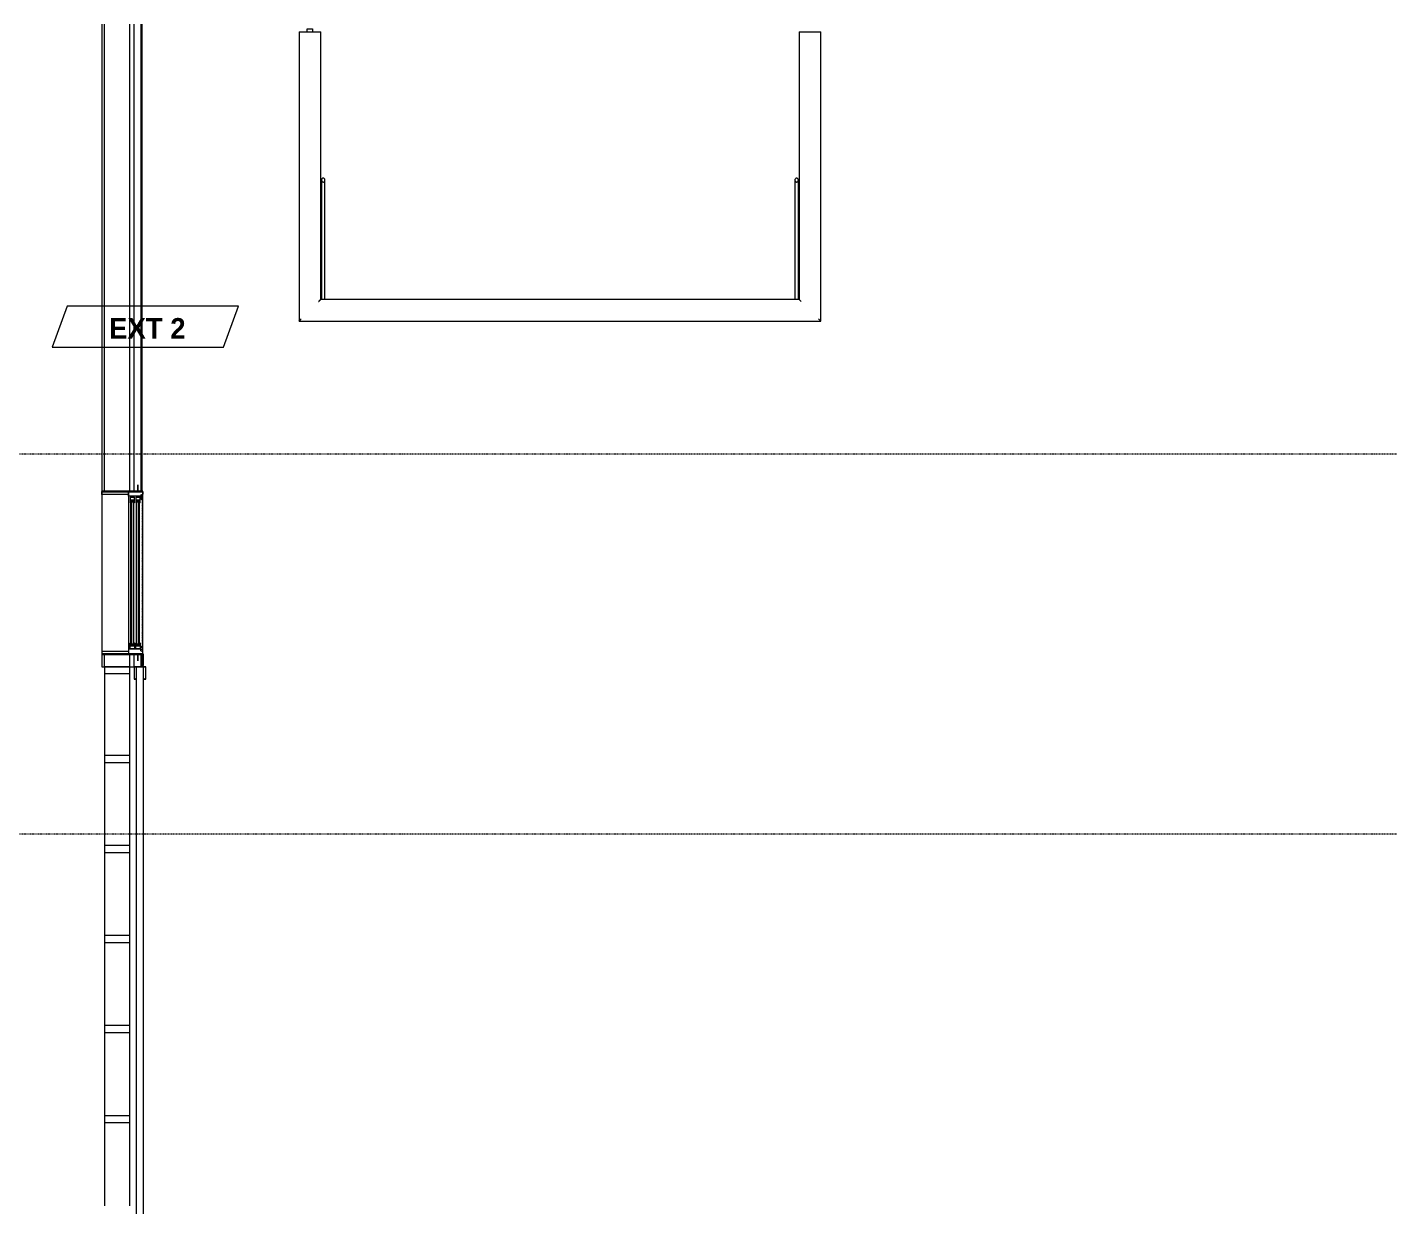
# Model space of a CAD drawing. Header units: inches. Extents: x -4010 to -1872, y 9846 to 12241.
# Drawn here: x -3426.6 to -3128.9, y 10989.2 to 11246.8 of the extents above; entities that cross this region are included whole.
import ezdxf

# ---------------------------------------------------------------- set-up
doc = ezdxf.new("R2010")
doc.units = ezdxf.units.IN
doc.header["$MEASUREMENT"] = 0
doc.linetypes.add('Aligning Line 1_8_', pattern=[0.25, 0.125, -0.125])
doc.linetypes.add('Dash', pattern=[0.25, 0.125, -0.125])
for name, color, linetype, lineweight in [('0-1', 7, 'Continuous', 5), ('0-2', 7, 'Continuous', 9), ('A-DETL-GENF-HDLN-1', 7, 'Dash', 9), ('A-DETL-GENF-HDLN-2', 1, 'Continuous', 18), ('A-FLOR-HRAL-1', 7, 'Continuous', 9), ('A-GLAZ', 151, 'Continuous', 18), ('A-GLAZ-1', 10, 'Continuous', 30), ('A-GLAZ-2', 7, 'Continuous', 9), ('A-GLAZ-CWMG-1', 7, 'Continuous', 9), ('A-WALL-1', 7, 'Continuous', 9), ('A-WALL-2', 250, 'Continuous', 18), ('A-WALL-IDEN', 211, 'Continuous', 9), ('G-ANNO-SYMB-1', 147, 'Aligning Line 1_8_', 9), ('S-BEAM-1', 7, 'Continuous', 9)]:
    doc.layers.add(name, color=color, linetype=linetype, lineweight=lineweight)
doc.styles.add('Century Gothic_B', font='GOTHICB.TTF', dxfattribs={"height": 4.5})

# ---------------------------------------------------------------- blocks, each defined once
blk = doc.blocks.new('Rectangular Mullion - Stud - Vertical-2194501-UNITS PLANS - 3RD FLOOR')
at = {"layer": 'A-GLAZ-CWMG-1'}
for p, q in [((-1.5, 2.75), (-1.5, -2.75)), ((0, 2.75), (-1.5, 2.75)), ((0, -2.75), (0, 2.75)), ((-1.5, -2.75), (0, -2.75))]:
    blk.add_line(p, q, dxfattribs=at)
blk = doc.blocks.new('Rectangular Mullion - Stud - Base_Head-1769174-UNITS PLANS - 3RD FLOOR')
at = {"layer": 'A-GLAZ-CWMG-1'}
for p, q in [((-3409.67, 11086.09), (-3409.67, 11067.91)), ((-3404.17, 11067.91), (-3404.17, 11086.09))]:
    blk.add_line(p, q, dxfattribs=at)
blk = doc.blocks.new('Rectangular Mullion - Stud - Vertical-2194370-UNITS PLANS - 3RD FLOOR')
at = {"layer": 'A-GLAZ-CWMG-1'}
for p, q in [((0, 2.75), (1.5, 2.75)), ((0, -2.75), (0, 2.75)), ((1.5, 2.75), (1.5, -2.75)), ((1.5, -2.75), (0, -2.75))]:
    blk.add_line(p, q, dxfattribs=at)
blk = doc.blocks.new('Window-Double_Hung-Marvin-Essential - ESDH3066 - 3rd floor-3033826-UNITS PLANS - 3RD FLOOR')
at = {"layer": 'A-DETL-GENF-HDLN-1'}
blk.add_line((16.1, 4.47), (-16.5, 4.47), dxfattribs=at)
at = {"layer": 'A-DETL-GENF-HDLN-2'}
for p, q in [((-19.25, 3.48), (-19.25, 3.44)), ((-17.75, 3.48), (-19.25, 3.48)), ((-19.25, 3.44), (-17.9, 3.44)), ((-17.9, 3.44), (-17.9, 3.33)), ((-17.9, 3.33), (-17.75, 3.33)), ((-17.75, 4.53), (-17.16, 4.53)), ((-17.75, 4.53), (-17.75, 1.44)), ((-17.08, 4.12), (-17.16, 4.53)), ((-17.08, 4.12), (-16.19, 4.12)), ((-16.85, 4.5), (-16.85, 4.12)), ((-16.3, 4.5), (-16.85, 4.5)), ((-16.38, 4.02), (-16.72, 4.02)), ((-16.72, 4.02), (-16.72, 1.44)), ((-15.34, 3.94), (-16.56, 3.94)), ((-16.56, 3), (-16.56, 3.94)), ((-16.56, 3), (-15.34, 3)), ((-16.38, 4.12), (-16.38, 4.02)), ((-16.3, 4.26), (-16.3, 4.5)), ((-16.18, 4.26), (-16.3, 4.26)), ((-16.19, 4.22), (-16.1, 4.22)), ((-16.19, 4.12), (-16.19, 4.22)), ((-16.18, 4.47), (-16.1, 4.47)), ((-16.18, 4.47), (-16.18, 4.26)), ((-16.1, 4.22), (-16.1, 4.47)), ((-15.94, 3.12), (-15.94, 3.84)), ((-15.94, 3.84), (-15.28, 3.84)), ((-15.28, 3.12), (-15.94, 3.12)), ((-15.84, 3.13), (-15.84, 3.82)), ((-15.54, 3.26), (-15.54, 3.7)), ((-15.34, 3.94), (-15.28, 3.88)), ((-15.34, 3), (-15.28, 3.06)), ((-15.28, 3.84), (-15.28, 3.88)), ((-15.28, 3.06), (-15.28, 3.12)), ((15.34, 3.94), (15.28, 3.88)), ((15.28, 3.84), (15.28, 3.88)), ((15.94, 3.84), (15.28, 3.84)), ((15.28, 3.06), (15.28, 3.12)), ((15.28, 3.12), (15.94, 3.12)), ((15.34, 3), (15.28, 3.06)), ((15.34, 3.94), (16.56, 3.94)), ((16.56, 3), (15.34, 3)), ((15.54, 3.26), (15.54, 3.7)), ((15.84, 3.13), (15.84, 3.82)), ((15.94, 3.12), (15.94, 3.84)), ((16.18, 4.47), (16.1, 4.47)), ((16.1, 4.22), (16.1, 4.47)), ((16.19, 4.22), (16.1, 4.22)), ((16.18, 4.47), (16.18, 4.26)), ((16.18, 4.26), (16.3, 4.26)), ((16.19, 4.12), (16.19, 4.22)), ((17.08, 4.12), (16.19, 4.12)), ((16.3, 4.26), (16.3, 4.5)), ((16.3, 4.5), (16.85, 4.5)), ((16.38, 4.12), (16.38, 4.02)), ((16.38, 4.02), (16.72, 4.02)), ((16.56, 3), (16.56, 3.94)), ((16.72, 4.02), (16.72, 1.44)), ((16.85, 4.5), (16.85, 4.12)), ((17.08, 4.12), (17.16, 4.53)), ((17.75, 4.53), (17.16, 4.53)), ((17.75, 4.53), (17.75, 1.44)), ((17.75, 3.48), (19.25, 3.48)), ((17.9, 3.33), (17.75, 3.33)), ((17.9, 3.44), (17.9, 3.33)), ((19.25, 3.44), (17.9, 3.44)), ((19.25, 3.48), (19.25, 3.44)), ((-16.72, 1.44), (-17.75, 1.44)), ((-17.13, 1.41), (-17.13, -4.44)), ((-15.34, 2.72), (-16.56, 2.72)), ((-16.56, 1.78), (-16.56, 2.72)), ((-16.56, 1.78), (-15.34, 1.78)), ((-15.94, 1.9), (-15.94, 2.62)), ((-15.94, 2.62), (-15.28, 2.62)), ((-15.28, 1.9), (-15.94, 1.9)), ((-15.84, 1.91), (-15.84, 2.6)), ((-15.54, 2.04), (-15.54, 2.48)), ((-15.34, 2.72), (-15.28, 2.66)), ((-15.34, 1.78), (-15.28, 1.84)), ((-15.28, 2.62), (-15.28, 2.66)), ((-15.28, 1.84), (-15.28, 1.9)), ((15.34, 2.72), (15.28, 2.66)), ((15.28, 2.62), (15.28, 2.66)), ((15.94, 2.62), (15.28, 2.62)), ((15.28, 1.84), (15.28, 1.9)), ((15.28, 1.9), (15.94, 1.9)), ((15.34, 1.78), (15.28, 1.84)), ((15.34, 2.72), (16.56, 2.72)), ((16.56, 1.78), (15.34, 1.78)), ((15.54, 2.04), (15.54, 2.48)), ((15.84, 1.91), (15.84, 2.6)), ((15.94, 1.9), (15.94, 2.62)), ((16.56, 1.78), (16.56, 2.72)), ((16.72, 1.44), (17.75, 1.44)), ((17.12, -4.44), (17.12, 1.41)), ((-17.13, -4.44), (-17.75, -4.44)), ((17.12, -4.44), (17.75, -4.44))]:
    blk.add_line(p, q, dxfattribs=at)
at = {"layer": 'A-GLAZ'}
for p, q in [((15.84, 3.82), (-15.84, 3.82)), ((15.84, 3.7), (-15.84, 3.7)), ((15.84, 3.26), (-15.84, 3.26)), ((15.84, 3.13), (-15.84, 3.13)), ((15.84, 2.6), (-15.84, 2.6)), ((15.84, 2.48), (-15.84, 2.48)), ((15.84, 2.04), (-15.84, 2.04)), ((15.84, 1.91), (-15.84, 1.91))]:
    blk.add_line(p, q, dxfattribs=at)
at = {"layer": 'A-GLAZ-1'}
for p, q in [((-17.75, 4.53), (-17.75, 1.44)), ((17.75, 1.44), (17.75, 4.53)), ((-17.75, 1.41), (-17.75, -4.44)), ((17.75, -4.44), (17.75, 1.41))]:
    blk.add_line(p, q, dxfattribs=at)
at = {"layer": 'A-GLAZ-2'}
for p, q in [((17.75, 4.53), (-17.75, 4.53)), ((20.27, 4.69), (17.75, 4.69)), ((17.75, 4.69), (17.75, 4.53)), ((17.75, 4.44), (20.27, 4.44)), ((20.27, 4.44), (20.27, 4.69)), ((-17.75, 1.44), (17.75, 1.44)), ((-17.75, -4.44), (17.75, -4.44))]:
    blk.add_line(p, q, dxfattribs=at)
blk = doc.blocks.new('Rectangular Mullion - Stud - Base_Head-2194499-UNITS PLANS - 3RD FLOOR')
at = {"layer": 'A-GLAZ-CWMG-1'}
for p, q in [((-3409.67, 11105.49), (-3409.67, 11087.59)), ((-3404.17, 11087.59), (-3404.17, 11105.49))]:
    blk.add_line(p, q, dxfattribs=at)
blk = doc.blocks.new('Rectangular Mullion - Profile_Polycarbonate_Upper and left-2704980-UNITS PLANS - 3RD FLOOR')
at = {"layer": 'A-GLAZ-CWMG-1'}
for p, q in [((-2.75, 1.29), (0, 1.29)), ((-2.75, 0.79), (-2.75, 1.29)), ((-2.5, 0.79), (-2.75, 0.79)), ((-0.06, 1.22), (-2.69, 1.22)), ((-2.69, 1.22), (-2.69, 0.85)), ((-2.69, 0.85), (-2.5, 0.85)), ((-2.5, 0.85), (-2.5, 0.79)), ((-0.06, -1.15), (-0.06, 1.22)), ((0, 1.29), (0, -1.21)), ((-2.75, -1.21), (-2.75, -0.79)), ((-2.75, -0.79), (-2.5, -0.79)), ((0, -1.21), (-2.75, -1.21)), ((-2.5, -0.85), (-2.69, -0.85)), ((-2.69, -0.85), (-2.69, -1.15)), ((-2.69, -1.15), (-0.06, -1.15)), ((-2.5, -0.79), (-2.5, -0.85))]:
    blk.add_line(p, q, dxfattribs=at)
blk = doc.blocks.new('Railing - Baluster_01-2700443-UNITS PLANS - 3RD FLOOR')
at = {"layer": 'A-FLOR-HRAL-1'}
for p, q in [((-0.59, 1.18), (0.59, 1.18)), ((-0.59, 0.59), (-0.59, 1.18)), ((0.59, 1.18), (0.59, 0.59))]:
    blk.add_line(p, q, dxfattribs=at)
blk = doc.blocks.new('Railing - Railing-2700294-UNITS PLANS - 3RD FLOOR')
at = {"layer": 'A-FLOR-HRAL-1'}
for p, q in [((-3367.15, 11245.78), (-3367.15, 11182.53)), ((-3367.15, 11245.78), (-3366.68, 11245.78)), ((-3366.68, 11245.78), (-3362.9, 11245.78)), ((-3362.9, 11245.78), (-3362.42, 11245.78)), ((-3362.42, 11187.25), (-3362.42, 11245.78)), ((-3257.82, 11245.78), (-3257.82, 11187.25)), ((-3257.82, 11245.78), (-3257.35, 11245.78)), ((-3257.35, 11245.78), (-3253.57, 11245.78)), ((-3253.57, 11245.78), (-3253.1, 11245.78)), ((-3253.1, 11182.53), (-3253.1, 11245.78)), ((-3257.82, 11187.25), (-3362.42, 11187.25)), ((-3367.15, 11182.53), (-3253.1, 11182.53))]:
    blk.add_line(p, q, dxfattribs=at)
for points, knots in [([(-3362.9, 11186.78), (-3362.86, 11186.82), (-3362.79, 11186.88), (-3362.72, 11186.96), (-3362.67, 11187.01), (-3362.63, 11187.04), (-3362.6, 11187.08), (-3362.57, 11187.11), (-3362.54, 11187.13), (-3362.52, 11187.16), (-3362.49, 11187.19), (-3362.46, 11187.22), (-3362.43, 11187.24), (-3362.42, 11187.25), (-3362.42, 11187.25)], [0, 0, 0, 0, 0.166667, 0.25, 0.333333, 0.375, 0.416667, 0.5, 0.541667, 0.583333, 0.666667, 0.75, 0.833333, 1, 1, 1, 1]), ([(-3257.35, 11186.78), (-3257.39, 11186.82), (-3257.45, 11186.88), (-3257.53, 11186.96), (-3257.58, 11187.01), (-3257.61, 11187.04), (-3257.65, 11187.08), (-3257.68, 11187.11), (-3257.71, 11187.13), (-3257.73, 11187.16), (-3257.76, 11187.19), (-3257.79, 11187.22), (-3257.82, 11187.24), (-3257.82, 11187.25), (-3257.82, 11187.25)], [0, 0, 0, 0, 0.166667, 0.25, 0.333333, 0.375, 0.416667, 0.5, 0.541667, 0.583333, 0.666667, 0.75, 0.833333, 1, 1, 1, 1]), ([(-3367.15, 11182.53), (-3367.15, 11182.53), (-3367.14, 11182.54), (-3367.11, 11182.56), (-3367.09, 11182.59), (-3367.06, 11182.62), (-3367.03, 11182.64), (-3367, 11182.67), (-3366.96, 11182.71), (-3366.92, 11182.75), (-3366.89, 11182.79), (-3366.85, 11182.83), (-3366.78, 11182.9), (-3366.72, 11182.96), (-3366.68, 11183)], [0, 0, 0, 0, 0.166667, 0.25, 0.333333, 0.416667, 0.458333, 0.5, 0.583333, 0.666667, 0.708333, 0.75, 0.833333, 1, 1, 1, 1]), ([(-3253.1, 11182.53), (-3253.1, 11182.53), (-3253.11, 11182.54), (-3253.13, 11182.56), (-3253.16, 11182.59), (-3253.19, 11182.62), (-3253.22, 11182.64), (-3253.24, 11182.67), (-3253.28, 11182.71), (-3253.33, 11182.75), (-3253.36, 11182.79), (-3253.4, 11182.83), (-3253.47, 11182.9), (-3253.53, 11182.96), (-3253.57, 11183)], [0, 0, 0, 0, 0.166667, 0.25, 0.333333, 0.416667, 0.458333, 0.5, 0.583333, 0.666667, 0.708333, 0.75, 0.833333, 1, 1, 1, 1])]:
    blk.add_open_spline(points, degree=3, knots=knots, dxfattribs=at)
blk.add_blockref('Railing - Baluster_01-2700443-UNITS PLANS - 3RD FLOOR', (-3364.79, 11245.19))
blk = doc.blocks.new('Walls 87 - Walls 1-2572778-UNITS PLANS - 3RD FLOOR')
at = {"layer": 'S-BEAM-1'}
for p, q in [((-3362.24, 11213.35), (-3362.24, 11187.25)), ((-3361.49, 11187.25), (-3361.49, 11213.35))]:
    blk.add_line(p, q, dxfattribs=at)
at = {"layer": 'S-BEAM-1', "flags": 128}
for points in [[(-3361.49, 11213.35), (-3361.5, 11213.45), (-3361.53, 11213.55), (-3361.59, 11213.64), (-3361.65, 11213.71), (-3361.73, 11213.75), (-3361.82, 11213.78), (-3361.91, 11213.78), (-3362, 11213.75), (-3362.08, 11213.71), (-3362.15, 11213.64), (-3362.2, 11213.55), (-3362.23, 11213.45), (-3362.24, 11213.35)], [(-3362.24, 11213.35), (-3362.23, 11213.25), (-3362.2, 11213.15), (-3362.15, 11213.06), (-3362.08, 11212.99), (-3362, 11212.95), (-3361.91, 11212.92), (-3361.82, 11212.92), (-3361.73, 11212.95), (-3361.65, 11212.99), (-3361.59, 11213.06), (-3361.53, 11213.15), (-3361.5, 11213.25), (-3361.49, 11213.35)]]:
    blk.add_lwpolyline(points, dxfattribs=at)
blk = doc.blocks.new('Walls 88 - Walls 1-2572797-UNITS PLANS - 3RD FLOOR')
at = {"layer": 'S-BEAM-1'}
for p, q in [((-3258.75, 11213.35), (-3258.75, 11187.25)), ((-3258, 11187.25), (-3258, 11213.35))]:
    blk.add_line(p, q, dxfattribs=at)
at = {"layer": 'S-BEAM-1', "flags": 128}
for points in [[(-3258, 11213.35), (-3258.01, 11213.45), (-3258.04, 11213.55), (-3258.09, 11213.64), (-3258.16, 11213.71), (-3258.24, 11213.75), (-3258.33, 11213.78), (-3258.42, 11213.78), (-3258.51, 11213.75), (-3258.59, 11213.71), (-3258.65, 11213.64), (-3258.7, 11213.55), (-3258.74, 11213.45), (-3258.75, 11213.35)], [(-3258.75, 11213.35), (-3258.74, 11213.25), (-3258.7, 11213.15), (-3258.65, 11213.06), (-3258.59, 11212.99), (-3258.51, 11212.95), (-3258.42, 11212.92), (-3258.33, 11212.92), (-3258.24, 11212.95), (-3258.16, 11212.99), (-3258.09, 11213.06), (-3258.04, 11213.15), (-3258.01, 11213.25), (-3258, 11213.35)]]:
    blk.add_lwpolyline(points, dxfattribs=at)
blk = doc.blocks.new('CTR - 1st Phase - Shell_rvt-1-UNITS PLANS - 3RD FLOOR')
at = {"layer": 'A-WALL-1'}
for p, q in [((-3410.3, 11247.39), (-3410.3, 11145.26)), ((-3401.42, 11145.26), (-3401.42, 11247.39)), ((-3404.45, 11145.26), (-3404.42, 11145.26)), ((-3410.3, 11109.76), (-3410.3, 11106.99)), ((-3404.42, 11109.76), (-3404.45, 11109.76)), ((-3410.3, 11106.99), (-3401.42, 11106.99)), ((-3401.17, 11106.93), (-3402.75, 11106.93)), ((-3402.75, 11106.93), (-3402.75, 10851.45)), ((-3401.42, 11106.99), (-3401.42, 11107.24)), ((-3401.17, 10851.45), (-3401.17, 11106.93))]:
    blk.add_line(p, q, dxfattribs=at)
at = {"layer": 'A-WALL-2'}
for p, q in [((-3409.67, 11145.26), (-3409.67, 11247.39)), ((-3404.17, 11145.26), (-3404.17, 11247.39)), ((-3403.17, 11145.26), (-3403.17, 11247.39)), ((-3401.67, 11145.26), (-3401.67, 11247.39)), ((-3409.67, 11106.99), (-3409.67, 11109.76)), ((-3404.17, 11106.99), (-3404.17, 11109.76)), ((-3403.17, 11106.99), (-3403.17, 11109.76)), ((-3401.67, 11106.99), (-3401.67, 11109.76))]:
    blk.add_line(p, q, dxfattribs=at)
at = {"layer": '0-2'}
for name, p in [('Railing - Railing-2700294-UNITS PLANS - 3RD FLOOR', (0, 0)), ('Walls 87 - Walls 1-2572778-UNITS PLANS - 3RD FLOOR', (0, 0)), ('Walls 88 - Walls 1-2572797-UNITS PLANS - 3RD FLOOR', (0, 0)), ('Rectangular Mullion - Stud - Base_Head-2194499-UNITS PLANS - 3RD FLOOR', (0, 0)), ('Rectangular Mullion - Stud - Base_Head-1769174-UNITS PLANS - 3RD FLOOR', (0, 0)), ('Rectangular Mullion - Stud - Base_Head-1769174-UNITS PLANS - 3RD FLOOR', (0, -19.68)), ('Rectangular Mullion - Stud - Base_Head-1769174-UNITS PLANS - 3RD FLOOR', (0, -39.37)), ('Rectangular Mullion - Stud - Base_Head-1769174-UNITS PLANS - 3RD FLOOR', (0, -59.05)), ('Rectangular Mullion - Stud - Base_Head-1769174-UNITS PLANS - 3RD FLOOR', (0, -78.73))]:
    blk.add_blockref(name, p, dxfattribs=at)
for name, p, rotation in [('Window-Double_Hung-Marvin-Essential - ESDH3066 - 3rd floor-3033826-UNITS PLANS - 3RD FLOOR', (-3405.86, 11127.51), 269.9999999999999), ('Rectangular Mullion - Stud - Vertical-2194501-UNITS PLANS - 3RD FLOOR', (-3406.92, 11106.99), 90.00000000000884)]:
    blk.add_blockref(name, p, dxfattribs=dict(at, rotation=rotation))
at = {"layer": '0-2', "extrusion": (0, 0, -1)}
for name, p, rotation in [('Rectangular Mullion - Profile_Polycarbonate_Upper and left-2704980-UNITS PLANS - 3RD FLOOR', (3401.96, 11106.99), 90), ('Rectangular Mullion - Stud - Vertical-2194370-UNITS PLANS - 3RD FLOOR', (3406.92, 11087.59), 269.9999999999911), ('Rectangular Mullion - Stud - Vertical-2194370-UNITS PLANS - 3RD FLOOR', (3406.92, 11067.91), 269.9999999999911), ('Rectangular Mullion - Stud - Vertical-2194370-UNITS PLANS - 3RD FLOOR', (3406.92, 11048.23), 269.9999999999911), ('Rectangular Mullion - Stud - Vertical-2194370-UNITS PLANS - 3RD FLOOR', (3406.92, 11028.54), 269.9999999999911), ('Rectangular Mullion - Stud - Vertical-2194370-UNITS PLANS - 3RD FLOOR', (3406.92, 11008.86), 269.9999999999911)]:
    blk.add_blockref(name, p, dxfattribs=dict(at, rotation=rotation))
blk = doc.blocks.new('CTR - 1st Phase - Common Walls_rvt-1-UNITS PLANS - 3RD FLOOR')
at = {"layer": 'G-ANNO-SYMB-1'}
for p, q in [((-1871.64, 11153.43), (-4009.55, 11153.43)), ((-1871.64, 11070.38), (-4009.55, 11070.38))]:
    blk.add_line(p, q, dxfattribs=at)
blk = doc.blocks.new('Wall Tag - Arch Wall-3956453-UNITS PLANS - 3RD FLOOR')
at = {"layer": 'A-WALL-IDEN'}
for p, q in [((-0.3561, 0.0937), (-0.4244, -0.0937)), ((0.4244, 0.0937), (-0.3561, 0.0937)), ((0.3561, -0.0937), (0.4244, 0.0937)), ((-0.4244, -0.0937), (0.3561, -0.0937))]:
    blk.add_line(p, q, dxfattribs=at)

msp = doc.modelspace()

# ---------------------------------------------------------------- block references
at = {"layer": '0-1'}
for name in ['CTR - 1st Phase - Common Walls_rvt-1-UNITS PLANS - 3RD FLOOR', 'CTR - 1st Phase - Shell_rvt-1-UNITS PLANS - 3RD FLOOR']:
    msp.add_blockref(name, (0, 0), dxfattribs=at)
at = {"layer": 'A-WALL-IDEN', "xscale": 47.99999999999997, "yscale": 47.99999999999997, "zscale": 47.99999999999997}
msp.add_blockref('Wall Tag - Arch Wall-3956453-UNITS PLANS - 3RD FLOOR', (-3400.73421, 11181.3144), dxfattribs=at)

# ---------------------------------------------------------------- texts
at = {"layer": 'A-WALL-IDEN', "insert": (-3408.68565, 11183.1857), "char_height": 4.5, "width": 19.089, "attachment_point": 1, "style": 'Century Gothic_B'}
msp.add_mtext('EXT 2', dxfattribs=at)

doc.saveas('drawing.dxf')
